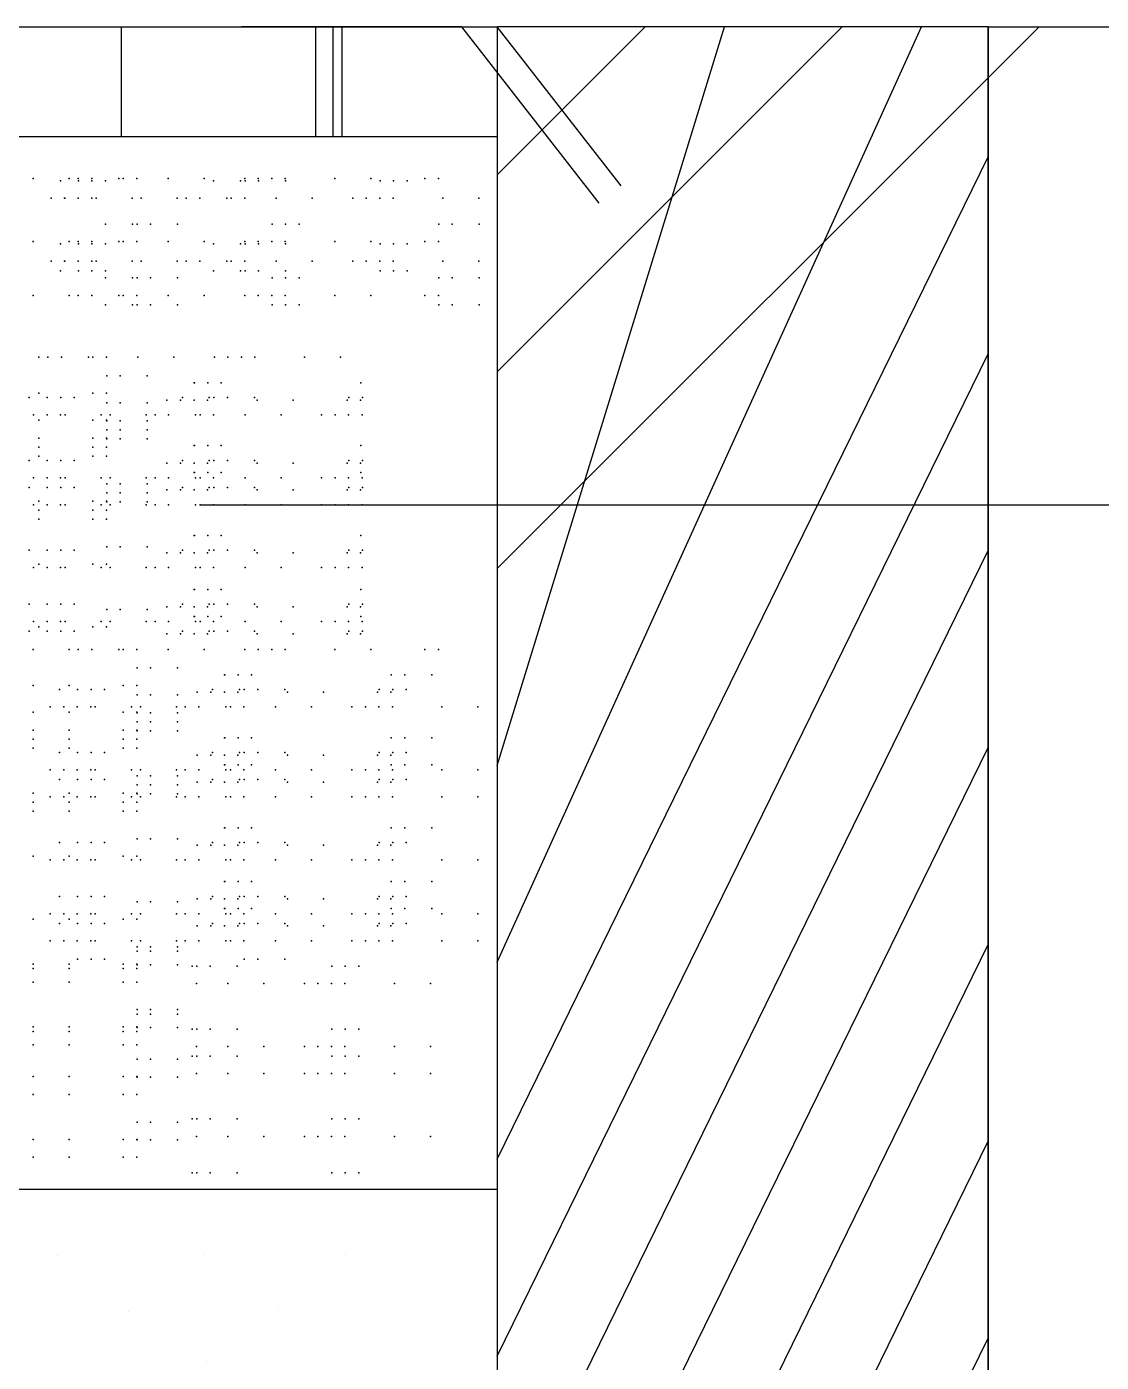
# Model space of a CAD drawing. Header units: metres. Extents: x 25391 to 25818, y 51852 to 52034.
# Drawn here: x 25453.1271 to 25453.3878, y 51884.1018 to 51884.4259 of the extents above; entities that cross this region are included whole.
import ezdxf

# ---------------------------------------------------------------- set-up
doc = ezdxf.new("R2010")
doc.units = ezdxf.units.M
doc.header["$MEASUREMENT"] = 0
doc.layers.add('MCH', color=7, linetype='Continuous')

msp = doc.modelspace()

# ---------------------------------------------------------------- linework, layer by layer
at = {"layer": 'MCH'}
for p, q in [((25452.59256, 51884.42593), (25453.24123, 51884.42593)), ((25453.15002, 51884.42593), (25453.15002, 51884.39932)), ((25453.15002, 51884.42593), (25453.15002, 51884.39932)), ((25453.15002, 51884.42593), (25453.15002, 51884.39932)), ((25453.15002, 51884.42593), (25453.15002, 51884.39932)), ((25453.23261, 51884.42593), (25453.17923, 51884.42593)), ((25453.19718, 51884.42593), (25453.19718, 51884.39932)), ((25453.20142, 51884.42593), (25453.20142, 51884.39932)), ((25453.20353, 51884.42593), (25453.20353, 51884.39932)), ((25453.20353, 51884.42593), (25453.20353, 51884.39932)), ((25453.23261, 51884.42593), (25453.26591, 51884.38314)), ((25453.24117, 51884.42593), (25453.27124, 51884.38729)), ((25453.24123, 51884.42593), (25453.24123, 51883.77748)), ((25453.24123, 51884.38999), (25453.27717, 51884.42593)), ((25453.24123, 51884.34221), (25453.32495, 51884.42593)), ((25453.24123, 51884.29443), (25453.37273, 51884.42593)), ((25453.24123, 51884.24665), (25453.29641, 51884.42593)), ((25453.24123, 51884.19887), (25453.34419, 51884.42593)), ((25453.36038, 51884.42593), (25453.24123, 51884.42593)), ((25453.24123, 51884.42593), (25453.24123, 51883.77748)), ((25453.36038, 51884.42593), (25454.09481, 51884.42593)), ((25453.36038, 51884.42593), (25453.36038, 51883.77748)), ((25453.36038, 51883.77748), (25453.36038, 51884.42593)), ((25453.36038, 51883.77748), (25453.36038, 51884.42593)), ((25452.59256, 51884.39932), (25453.23095, 51884.39932)), ((25452.61877, 51884.39932), (25453.24123, 51884.39932)), ((25453.24123, 51884.15109), (25453.36038, 51884.39434)), ((25453.24123, 51884.10331), (25453.36038, 51884.34656)), ((25453.16916, 51884.30992), (25453.63877, 51884.30992)), ((25453.24123, 51884.05554), (25453.36038, 51884.29879)), ((25453.24123, 51884.00776), (25453.36038, 51884.25101)), ((25453.24123, 51883.95998), (25453.36038, 51884.20323)), ((25453.24123, 51883.9122), (25453.36038, 51884.15545)), ((25453.16995, 51884.12807), (25453.16995, 51884.12807)), ((25453.20452, 51884.1279), (25453.20452, 51884.1279)), ((25453.13458, 51884.12762), (25453.13458, 51884.12762)), ((25453.18822, 51884.1154), (25453.18822, 51884.1154)), ((25453.15172, 51884.11408), (25453.15172, 51884.11408)), ((25453.24123, 51883.86442), (25453.36038, 51884.10767)), ((25453.1708, 51884.10203), (25453.1708, 51884.10203))]:
    msp.add_line(p, q, dxfattribs=at)
at = {"layer": 'MCH', "ltscale": 0.45}
msp.add_line((25452.59256, 51884.14386), (25453.24123, 51884.14386), dxfattribs=at)
at = {"layer": 'MCH'}
for p in [(25453.12868, 51884.3891), (25453.13529, 51884.38853), (25453.13742, 51884.3891), (25453.13959, 51884.3891), (25453.13966, 51884.38853), (25453.13967, 51884.38853), (25453.14288, 51884.3891), (25453.14294, 51884.38853), (25453.14621, 51884.38853), (25453.14943, 51884.3891), (25453.15052, 51884.3891), (25453.15381, 51884.3891), (25453.16144, 51884.3891), (25453.17019, 51884.3891), (25453.17243, 51884.38853), (25453.17898, 51884.38853), (25453.18001, 51884.3891), (25453.18009, 51884.38853), (25453.18328, 51884.3891), (25453.18329, 51884.3891), (25453.18336, 51884.38853), (25453.18657, 51884.3891), (25453.18984, 51884.3891), (25453.18991, 51884.38853), (25453.20186, 51884.3891), (25453.2106, 51884.3891), (25453.21284, 51884.38853), (25453.21285, 51884.38853), (25453.21612, 51884.38853), (25453.21939, 51884.38853), (25453.2237, 51884.3891), (25453.22698, 51884.3891), (25453.13304, 51884.38432), (25453.13631, 51884.38432), (25453.13632, 51884.38432), (25453.1396, 51884.38432), (25453.14287, 51884.38432), (25453.14396, 51884.38432), (25453.15271, 51884.38432), (25453.15489, 51884.38432), (25453.16363, 51884.38432), (25453.1658, 51884.38432), (25453.16909, 51884.38432), (25453.17564, 51884.38432), (25453.17673, 51884.38432), (25453.18001, 51884.38432), (25453.18765, 51884.38432), (25453.1964, 51884.38432), (25453.20621, 51884.38432), (25453.20949, 51884.38432), (25453.2095, 51884.38432), (25453.21278, 51884.38432), (25453.21605, 51884.38432), (25453.22806, 51884.38432), (25453.23681, 51884.38432), (25453.14622, 51884.37804), (25453.15277, 51884.37804), (25453.15388, 51884.37804), (25453.15715, 51884.37804), (25453.1637, 51884.37804), (25453.18664, 51884.37804), (25453.18664, 51884.37804), (25453.18991, 51884.37804), (25453.19318, 51884.37804), (25453.22706, 51884.37804), (25453.23033, 51884.37804), (25453.23688, 51884.37804), (25453.12868, 51884.37383), (25453.13529, 51884.37325), (25453.13742, 51884.37383), (25453.13959, 51884.37383), (25453.13966, 51884.37325), (25453.13967, 51884.37325), (25453.14288, 51884.37383), (25453.14294, 51884.37325), (25453.14621, 51884.37325), (25453.14943, 51884.37383), (25453.15052, 51884.37383), (25453.15381, 51884.37383), (25453.16144, 51884.37383), (25453.17019, 51884.37383), (25453.17243, 51884.37325), (25453.17898, 51884.37325), (25453.18001, 51884.37383), (25453.18009, 51884.37325), (25453.18328, 51884.37383), (25453.18329, 51884.37383), (25453.18336, 51884.37325), (25453.18657, 51884.37383), (25453.18984, 51884.37383), (25453.18991, 51884.37325), (25453.20186, 51884.37383), (25453.2106, 51884.37383), (25453.21284, 51884.37325), (25453.21285, 51884.37325), (25453.21612, 51884.37325), (25453.21939, 51884.37325), (25453.2237, 51884.37383), (25453.22698, 51884.37383), (25453.13304, 51884.36904), (25453.13631, 51884.36904), (25453.13632, 51884.36904), (25453.1396, 51884.36904), (25453.14287, 51884.36904), (25453.14396, 51884.36904), (25453.15271, 51884.36904), (25453.15489, 51884.36904), (25453.16363, 51884.36904), (25453.1658, 51884.36904), (25453.16909, 51884.36904), (25453.17564, 51884.36904), (25453.17673, 51884.36904), (25453.18001, 51884.36904), (25453.18765, 51884.36904), (25453.1964, 51884.36904), (25453.20621, 51884.36904), (25453.20949, 51884.36904), (25453.2095, 51884.36904), (25453.21278, 51884.36904), (25453.21605, 51884.36904), (25453.22806, 51884.36904), (25453.23681, 51884.36904), (25453.13529, 51884.36671), (25453.13966, 51884.36671), (25453.13967, 51884.36671), (25453.14294, 51884.36671), (25453.14621, 51884.36671), (25453.14622, 51884.36495), (25453.15277, 51884.36495), (25453.15388, 51884.36495), (25453.15715, 51884.36495), (25453.1637, 51884.36495), (25453.17243, 51884.36671), (25453.17898, 51884.36671), (25453.18009, 51884.36671), (25453.18336, 51884.36671), (25453.18664, 51884.36495), (25453.18664, 51884.36495), (25453.18991, 51884.36671), (25453.18991, 51884.36495), (25453.19318, 51884.36495), (25453.21284, 51884.36671), (25453.21285, 51884.36671), (25453.21612, 51884.36671), (25453.21939, 51884.36671), (25453.22706, 51884.36495), (25453.23033, 51884.36495), (25453.23688, 51884.36495), (25453.12868, 51884.36073), (25453.13742, 51884.36073), (25453.13959, 51884.36073), (25453.14288, 51884.36073), (25453.14622, 51884.3584), (25453.14943, 51884.36073), (25453.15052, 51884.36073), (25453.15277, 51884.3584), (25453.15381, 51884.36073), (25453.15388, 51884.3584), (25453.15715, 51884.3584), (25453.16144, 51884.36073), (25453.1637, 51884.3584), (25453.17019, 51884.36073), (25453.18001, 51884.36073), (25453.18328, 51884.36073), (25453.18329, 51884.36073), (25453.18657, 51884.36073), (25453.18664, 51884.3584), (25453.18664, 51884.3584), (25453.18984, 51884.36073), (25453.18991, 51884.3584), (25453.19318, 51884.3584), (25453.20186, 51884.36073), (25453.2106, 51884.36073), (25453.2237, 51884.36073), (25453.22698, 51884.36073), (25453.22706, 51884.3584), (25453.23033, 51884.3584), (25453.23688, 51884.3584), (25453.13007, 51884.34571), (25453.13224, 51884.34571), (25453.13553, 51884.34571), (25453.14207, 51884.34571), (25453.14316, 51884.34571), (25453.14645, 51884.34571), (25453.15409, 51884.34571), (25453.16283, 51884.34571), (25453.17265, 51884.34571), (25453.17593, 51884.34571), (25453.17594, 51884.34571), (25453.17922, 51884.34571), (25453.18249, 51884.34571), (25453.1945, 51884.34571), (25453.20325, 51884.34571), (25453.14652, 51884.34119), (25453.14979, 51884.34119), (25453.15635, 51884.34119), (25453.16777, 51884.33954), (25453.16778, 51884.33954), (25453.17105, 51884.33954), (25453.17432, 51884.33954), (25453.20819, 51884.33954), (25453.12772, 51884.33595), (25453.13007, 51884.33698), (25453.1321, 51884.33595), (25453.13211, 51884.33595), (25453.13538, 51884.33595), (25453.13865, 51884.33595), (25453.14316, 51884.33698), (25453.14645, 51884.33698), (25453.16114, 51884.33533), (25453.16442, 51884.33533), (25453.16443, 51884.33533), (25453.16487, 51884.33595), (25453.16771, 51884.33533), (25453.17098, 51884.33533), (25453.17141, 51884.33595), (25453.17252, 51884.33595), (25453.17579, 51884.33595), (25453.18235, 51884.33595), (25453.18299, 51884.33533), (25453.19174, 51884.33533), (25453.20483, 51884.33533), (25453.20528, 51884.33595), (25453.20529, 51884.33595), (25453.20812, 51884.33533), (25453.20856, 51884.33595), (25453.14652, 51884.33465), (25453.14979, 51884.33465), (25453.15635, 51884.33465), (25453.12875, 51884.33174), (25453.12876, 51884.33174), (25453.13007, 51884.33044), (25453.13204, 51884.33174), (25453.13531, 51884.33174), (25453.1364, 51884.33174), (25453.14316, 51884.33044), (25453.14514, 51884.33174), (25453.14645, 51884.33044), (25453.14652, 51884.33029), (25453.14732, 51884.33174), (25453.14979, 51884.33029), (25453.15607, 51884.33174), (25453.15635, 51884.33029), (25453.15824, 51884.33174), (25453.16153, 51884.33174), (25453.16807, 51884.33174), (25453.16916, 51884.33174), (25453.17245, 51884.33174), (25453.18009, 51884.33174), (25453.18883, 51884.33174), (25453.19865, 51884.33174), (25453.20193, 51884.33174), (25453.20194, 51884.33174), (25453.20522, 51884.33174), (25453.20849, 51884.33174), (25453.13007, 51884.32607), (25453.14316, 51884.32607), (25453.14645, 51884.32607), (25453.14652, 51884.32811), (25453.14652, 51884.32593), (25453.14979, 51884.32811), (25453.14979, 51884.32593), (25453.15635, 51884.32811), (25453.15635, 51884.32593), (25453.13007, 51884.32389), (25453.14316, 51884.32389), (25453.14645, 51884.32389), (25453.16777, 51884.32427), (25453.16778, 51884.32427), (25453.17105, 51884.32427), (25453.17432, 51884.32427), (25453.20819, 51884.32427), (25453.12772, 51884.32068), (25453.13007, 51884.32171), (25453.1321, 51884.32068), (25453.13211, 51884.32068), (25453.13538, 51884.32068), (25453.13865, 51884.32068), (25453.14316, 51884.32171), (25453.14645, 51884.32171), (25453.16114, 51884.32005), (25453.16442, 51884.32005), (25453.16443, 51884.32005), (25453.16487, 51884.32068), (25453.16771, 51884.32005), (25453.17098, 51884.32005), (25453.17141, 51884.32068), (25453.17252, 51884.32068), (25453.17579, 51884.32068), (25453.18235, 51884.32068), (25453.18299, 51884.32005), (25453.19174, 51884.32005), (25453.20483, 51884.32005), (25453.20528, 51884.32068), (25453.20529, 51884.32068), (25453.20812, 51884.32005), (25453.20856, 51884.32068), (25453.12875, 51884.31647), (25453.12876, 51884.31647), (25453.13204, 51884.31647), (25453.13531, 51884.31647), (25453.1364, 51884.31647), (25453.14514, 51884.31647), (25453.14732, 51884.31647), (25453.15607, 51884.31647), (25453.15824, 51884.31647), (25453.16153, 51884.31647), (25453.16777, 51884.31772), (25453.16778, 51884.31772), (25453.16807, 51884.31647), (25453.16916, 51884.31647), (25453.17105, 51884.31772), (25453.17245, 51884.31647), (25453.17432, 51884.31772), (25453.18009, 51884.31647), (25453.18883, 51884.31647), (25453.19865, 51884.31647), (25453.20193, 51884.31647), (25453.20194, 51884.31647), (25453.20522, 51884.31647), (25453.20819, 51884.31772), (25453.20849, 51884.31647), (25453.12772, 51884.31413), (25453.1321, 51884.31413), (25453.13211, 51884.31413), (25453.13538, 51884.31413), (25453.13865, 51884.31413), (25453.14652, 51884.31501), (25453.14652, 51884.31283), (25453.14979, 51884.31501), (25453.14979, 51884.31283), (25453.15635, 51884.31501), (25453.15635, 51884.31283), (25453.16114, 51884.31351), (25453.16442, 51884.31351), (25453.16443, 51884.31351), (25453.16487, 51884.31413), (25453.16771, 51884.31351), (25453.17098, 51884.31351), (25453.17141, 51884.31413), (25453.17252, 51884.31413), (25453.17579, 51884.31413), (25453.18235, 51884.31413), (25453.18299, 51884.31351), (25453.19174, 51884.31351), (25453.20483, 51884.31351), (25453.20528, 51884.31413), (25453.20529, 51884.31413), (25453.20812, 51884.31351), (25453.20856, 51884.31413), (25453.12875, 51884.30992), (25453.12876, 51884.30992), (25453.13007, 51884.3108), (25453.13204, 51884.30992), (25453.13531, 51884.30992), (25453.1364, 51884.30992), (25453.14316, 51884.3108), (25453.14514, 51884.30992), (25453.14645, 51884.3108), (25453.14652, 51884.31065), (25453.14732, 51884.30992), (25453.14979, 51884.31065), (25453.15607, 51884.30992), (25453.15635, 51884.31065), (25453.15824, 51884.30992), (25453.16153, 51884.30992), (25453.16807, 51884.30992), (25453.16916, 51884.30992), (25453.17245, 51884.30992), (25453.18009, 51884.30992), (25453.18883, 51884.30992), (25453.19865, 51884.30992), (25453.20193, 51884.30992), (25453.20194, 51884.30992), (25453.20522, 51884.30992), (25453.20849, 51884.30992), (25453.13007, 51884.30862), (25453.13007, 51884.30644), (25453.14316, 51884.30862), (25453.14316, 51884.30644), (25453.14645, 51884.30862), (25453.14645, 51884.30644), (25453.14652, 51884.29974), (25453.14979, 51884.29974), (25453.15635, 51884.29974), (25453.16777, 51884.30244), (25453.16778, 51884.30244), (25453.17105, 51884.30244), (25453.17432, 51884.30244), (25453.20819, 51884.30244), (25453.12772, 51884.29886), (25453.1321, 51884.29886), (25453.13211, 51884.29886), (25453.13538, 51884.29886), (25453.13865, 51884.29886), (25453.16114, 51884.29823), (25453.16442, 51884.29823), (25453.16443, 51884.29823), (25453.16487, 51884.29886), (25453.16771, 51884.29823), (25453.17098, 51884.29823), (25453.17141, 51884.29886), (25453.17252, 51884.29886), (25453.17579, 51884.29886), (25453.18235, 51884.29886), (25453.18299, 51884.29823), (25453.19174, 51884.29823), (25453.20483, 51884.29823), (25453.20528, 51884.29886), (25453.20529, 51884.29886), (25453.20812, 51884.29823), (25453.20856, 51884.29886), (25453.12875, 51884.29465), (25453.12876, 51884.29465), (25453.13007, 51884.29553), (25453.13204, 51884.29465), (25453.13531, 51884.29465), (25453.1364, 51884.29465), (25453.14316, 51884.29553), (25453.14514, 51884.29465), (25453.14645, 51884.29553), (25453.14732, 51884.29465), (25453.15607, 51884.29465), (25453.15824, 51884.29465), (25453.16153, 51884.29465), (25453.16807, 51884.29465), (25453.16916, 51884.29465), (25453.17245, 51884.29465), (25453.18009, 51884.29465), (25453.18883, 51884.29465), (25453.19865, 51884.29465), (25453.20193, 51884.29465), (25453.20194, 51884.29465), (25453.20522, 51884.29465), (25453.20849, 51884.29465), (25453.16777, 51884.28935), (25453.16778, 51884.28935), (25453.17105, 51884.28935), (25453.17432, 51884.28935), (25453.20819, 51884.28935), (25453.12772, 51884.28576), (25453.1321, 51884.28576), (25453.13211, 51884.28576), (25453.13538, 51884.28576), (25453.13865, 51884.28576), (25453.14652, 51884.28446), (25453.14979, 51884.28446), (25453.15635, 51884.28446), (25453.16114, 51884.28514), (25453.16442, 51884.28514), (25453.16443, 51884.28514), (25453.16487, 51884.28576), (25453.16771, 51884.28514), (25453.17098, 51884.28514), (25453.17141, 51884.28576), (25453.17252, 51884.28576), (25453.17579, 51884.28576), (25453.18235, 51884.28576), (25453.18299, 51884.28514), (25453.19174, 51884.28514), (25453.20483, 51884.28514), (25453.20528, 51884.28576), (25453.20529, 51884.28576), (25453.20812, 51884.28514), (25453.20856, 51884.28576), (25453.12875, 51884.28155), (25453.12876, 51884.28155), (25453.13007, 51884.28025), (25453.13204, 51884.28155), (25453.13531, 51884.28155), (25453.1364, 51884.28155), (25453.14316, 51884.28025), (25453.14514, 51884.28155), (25453.14645, 51884.28025), (25453.14732, 51884.28155), (25453.15607, 51884.28155), (25453.15824, 51884.28155), (25453.16153, 51884.28155), (25453.16777, 51884.28281), (25453.16778, 51884.28281), (25453.16807, 51884.28155), (25453.16916, 51884.28155), (25453.17105, 51884.28281), (25453.17245, 51884.28155), (25453.17432, 51884.28281), (25453.18009, 51884.28155), (25453.18883, 51884.28155), (25453.19865, 51884.28155), (25453.20193, 51884.28155), (25453.20194, 51884.28155), (25453.20522, 51884.28155), (25453.20819, 51884.28281), (25453.20849, 51884.28155), (25453.12772, 51884.27922), (25453.1321, 51884.27922), (25453.13211, 51884.27922), (25453.13538, 51884.27922), (25453.13865, 51884.27922), (25453.16114, 51884.2786), (25453.16442, 51884.2786), (25453.16443, 51884.2786), (25453.16487, 51884.27922), (25453.16771, 51884.2786), (25453.17098, 51884.2786), (25453.17141, 51884.27922), (25453.17252, 51884.27922), (25453.17579, 51884.27922), (25453.18235, 51884.27922), (25453.18299, 51884.2786), (25453.19174, 51884.2786), (25453.20483, 51884.2786), (25453.20528, 51884.27922), (25453.20529, 51884.27922), (25453.20812, 51884.2786), (25453.20856, 51884.27922), (25453.12868, 51884.27482), (25453.13742, 51884.27482), (25453.13959, 51884.27482), (25453.14288, 51884.27482), (25453.14943, 51884.27482), (25453.15052, 51884.27482), (25453.15381, 51884.27482), (25453.16144, 51884.27482), (25453.17019, 51884.27482), (25453.18001, 51884.27482), (25453.18328, 51884.27482), (25453.18329, 51884.27482), (25453.18657, 51884.27482), (25453.18984, 51884.27482), (25453.20186, 51884.27482), (25453.2106, 51884.27482), (25453.2237, 51884.27482), (25453.22698, 51884.27482), (25453.15388, 51884.2703), (25453.15715, 51884.2703), (25453.1637, 51884.2703), (25453.17513, 51884.26865), (25453.17514, 51884.26865), (25453.1784, 51884.26865), (25453.18167, 51884.26865), (25453.21555, 51884.26865), (25453.21882, 51884.26865), (25453.22537, 51884.26865), (25453.12868, 51884.26609), (25453.13508, 51884.26506), (25453.13742, 51884.26609), (25453.13946, 51884.26506), (25453.13947, 51884.26506), (25453.14274, 51884.26506), (25453.14601, 51884.26506), (25453.15052, 51884.26609), (25453.15381, 51884.26609), (25453.1685, 51884.26444), (25453.17177, 51884.26444), (25453.17178, 51884.26444), (25453.17222, 51884.26506), (25453.17506, 51884.26444), (25453.17833, 51884.26444), (25453.17877, 51884.26506), (25453.17988, 51884.26506), (25453.18315, 51884.26506), (25453.18971, 51884.26506), (25453.19035, 51884.26444), (25453.19909, 51884.26444), (25453.21219, 51884.26444), (25453.21264, 51884.26506), (25453.21264, 51884.26506), (25453.21547, 51884.26444), (25453.21591, 51884.26506), (25453.21918, 51884.26506), (25453.13283, 51884.26085), (25453.13611, 51884.26085), (25453.13612, 51884.26085), (25453.13939, 51884.26085), (25453.14266, 51884.26085), (25453.14375, 51884.26085), (25453.1525, 51884.26085), (25453.15388, 51884.26376), (25453.15468, 51884.26085), (25453.15715, 51884.26376), (25453.16342, 51884.26085), (25453.1637, 51884.26376), (25453.16559, 51884.26085), (25453.16888, 51884.26085), (25453.17543, 51884.26085), (25453.17652, 51884.26085), (25453.17981, 51884.26085), (25453.18744, 51884.26085), (25453.19619, 51884.26085), (25453.20601, 51884.26085), (25453.20928, 51884.26085), (25453.20929, 51884.26085), (25453.21257, 51884.26085), (25453.21584, 51884.26085), (25453.22786, 51884.26085), (25453.2366, 51884.26085), (25453.12868, 51884.25955), (25453.13742, 51884.25955), (25453.15052, 51884.25955), (25453.15381, 51884.25955), (25453.15388, 51884.2594), (25453.15715, 51884.2594), (25453.1637, 51884.2594), (25453.12868, 51884.25518), (25453.13742, 51884.25518), (25453.15052, 51884.25518), (25453.15381, 51884.25518), (25453.15388, 51884.25722), (25453.15388, 51884.25504), (25453.15715, 51884.25722), (25453.15715, 51884.25504), (25453.1637, 51884.25722), (25453.1637, 51884.25504), (25453.12868, 51884.253), (25453.13742, 51884.253), (25453.15052, 51884.253), (25453.15381, 51884.253), (25453.17513, 51884.25338), (25453.17514, 51884.25338), (25453.1784, 51884.25338), (25453.18167, 51884.25338), (25453.21555, 51884.25338), (25453.21882, 51884.25338), (25453.22537, 51884.25338), (25453.12868, 51884.25082), (25453.13508, 51884.24979), (25453.13742, 51884.25082), (25453.13946, 51884.24979), (25453.13947, 51884.24979), (25453.14274, 51884.24979), (25453.14601, 51884.24979), (25453.15052, 51884.25082), (25453.15381, 51884.25082), (25453.1685, 51884.24916), (25453.17177, 51884.24916), (25453.17178, 51884.24916), (25453.17222, 51884.24979), (25453.17506, 51884.24916), (25453.17833, 51884.24916), (25453.17877, 51884.24979), (25453.17988, 51884.24979), (25453.18315, 51884.24979), (25453.18971, 51884.24979), (25453.19035, 51884.24916), (25453.19909, 51884.24916), (25453.21219, 51884.24916), (25453.21264, 51884.24979), (25453.21264, 51884.24979), (25453.21547, 51884.24916), (25453.21591, 51884.24979), (25453.21918, 51884.24979), (25453.13283, 51884.24558), (25453.13611, 51884.24558), (25453.13612, 51884.24558), (25453.13939, 51884.24558), (25453.14266, 51884.24558), (25453.14375, 51884.24558), (25453.1525, 51884.24558), (25453.15468, 51884.24558), (25453.16342, 51884.24558), (25453.16559, 51884.24558), (25453.16888, 51884.24558), (25453.17513, 51884.24683), (25453.17514, 51884.24683), (25453.17543, 51884.24558), (25453.17652, 51884.24558), (25453.1784, 51884.24683), (25453.17981, 51884.24558), (25453.18167, 51884.24683), (25453.18744, 51884.24558), (25453.19619, 51884.24558), (25453.20601, 51884.24558), (25453.20928, 51884.24558), (25453.20929, 51884.24558), (25453.21257, 51884.24558), (25453.21555, 51884.24683), (25453.21584, 51884.24558), (25453.21882, 51884.24683), (25453.22537, 51884.24683), (25453.22786, 51884.24558), (25453.2366, 51884.24558), (25453.13508, 51884.24324), (25453.13946, 51884.24324), (25453.13947, 51884.24324), (25453.14274, 51884.24324), (25453.14601, 51884.24324), (25453.15388, 51884.24412), (25453.15388, 51884.24194), (25453.15715, 51884.24412), (25453.15715, 51884.24194), (25453.1637, 51884.24412), (25453.1637, 51884.24194), (25453.1685, 51884.24262), (25453.17177, 51884.24262), (25453.17178, 51884.24262), (25453.17222, 51884.24324), (25453.17506, 51884.24262), (25453.17833, 51884.24262), (25453.17877, 51884.24324), (25453.17988, 51884.24324), (25453.18315, 51884.24324), (25453.18971, 51884.24324), (25453.19035, 51884.24262), (25453.19909, 51884.24262), (25453.21219, 51884.24262), (25453.21264, 51884.24324), (25453.21264, 51884.24324), (25453.21547, 51884.24262), (25453.21591, 51884.24324), (25453.21918, 51884.24324), (25453.12868, 51884.23991), (25453.13283, 51884.23903), (25453.13611, 51884.23903), (25453.13612, 51884.23903), (25453.13742, 51884.23991), (25453.13939, 51884.23903), (25453.14266, 51884.23903), (25453.14375, 51884.23903), (25453.15052, 51884.23991), (25453.1525, 51884.23903), (25453.15381, 51884.23991), (25453.15388, 51884.23976), (25453.15468, 51884.23903), (25453.15715, 51884.23976), (25453.16342, 51884.23903), (25453.1637, 51884.23976), (25453.16559, 51884.23903), (25453.16888, 51884.23903), (25453.17543, 51884.23903), (25453.17652, 51884.23903), (25453.17981, 51884.23903), (25453.18744, 51884.23903), (25453.19619, 51884.23903), (25453.20601, 51884.23903), (25453.20928, 51884.23903), (25453.20929, 51884.23903), (25453.21257, 51884.23903), (25453.21584, 51884.23903), (25453.22786, 51884.23903), (25453.2366, 51884.23903), (25453.12868, 51884.23773), (25453.12868, 51884.23555), (25453.13742, 51884.23773), (25453.13742, 51884.23555), (25453.15052, 51884.23773), (25453.15052, 51884.23555), (25453.15381, 51884.23773), (25453.15381, 51884.23555), (25453.17513, 51884.23155), (25453.17514, 51884.23155), (25453.1784, 51884.23155), (25453.18167, 51884.23155), (25453.21555, 51884.23155), (25453.21882, 51884.23155), (25453.22537, 51884.23155), (25453.15388, 51884.22885), (25453.15715, 51884.22885), (25453.1637, 51884.22885), (25453.13508, 51884.22797), (25453.13946, 51884.22797), (25453.13947, 51884.22797), (25453.14274, 51884.22797), (25453.14601, 51884.22797), (25453.1685, 51884.22734), (25453.17177, 51884.22734), (25453.17178, 51884.22734), (25453.17222, 51884.22797), (25453.17506, 51884.22734), (25453.17833, 51884.22734), (25453.17877, 51884.22797), (25453.17988, 51884.22797), (25453.18315, 51884.22797), (25453.18971, 51884.22797), (25453.19035, 51884.22734), (25453.19909, 51884.22734), (25453.21219, 51884.22734), (25453.21264, 51884.22797), (25453.21264, 51884.22797), (25453.21547, 51884.22734), (25453.21591, 51884.22797), (25453.21918, 51884.22797), (25453.12868, 51884.22464), (25453.13283, 51884.22375), (25453.13611, 51884.22375), (25453.13612, 51884.22375), (25453.13742, 51884.22464), (25453.13939, 51884.22375), (25453.14266, 51884.22375), (25453.14375, 51884.22375), (25453.15052, 51884.22464), (25453.1525, 51884.22375), (25453.15381, 51884.22464), (25453.15468, 51884.22375), (25453.16342, 51884.22375), (25453.16559, 51884.22375), (25453.16888, 51884.22375), (25453.17543, 51884.22375), (25453.17652, 51884.22375), (25453.17981, 51884.22375), (25453.18744, 51884.22375), (25453.19619, 51884.22375), (25453.20601, 51884.22375), (25453.20928, 51884.22375), (25453.20929, 51884.22375), (25453.21257, 51884.22375), (25453.21584, 51884.22375), (25453.22786, 51884.22375), (25453.2366, 51884.22375), (25453.17513, 51884.21846), (25453.17514, 51884.21846), (25453.1784, 51884.21846), (25453.18167, 51884.21846), (25453.21555, 51884.21846), (25453.21882, 51884.21846), (25453.22537, 51884.21846), (25453.13508, 51884.21487), (25453.13946, 51884.21487), (25453.13947, 51884.21487), (25453.14274, 51884.21487), (25453.14601, 51884.21487), (25453.15388, 51884.21357), (25453.15715, 51884.21357), (25453.1637, 51884.21357), (25453.1685, 51884.21425), (25453.17177, 51884.21425), (25453.17178, 51884.21425), (25453.17222, 51884.21487), (25453.17506, 51884.21425), (25453.17833, 51884.21425), (25453.17877, 51884.21487), (25453.17988, 51884.21487), (25453.18315, 51884.21487), (25453.18971, 51884.21487), (25453.19035, 51884.21425), (25453.19909, 51884.21425), (25453.21219, 51884.21425), (25453.21264, 51884.21487), (25453.21264, 51884.21487), (25453.21547, 51884.21425), (25453.21591, 51884.21487), (25453.21918, 51884.21487), (25453.12868, 51884.20936), (25453.13283, 51884.21066), (25453.13611, 51884.21066), (25453.13612, 51884.21066), (25453.13742, 51884.20936), (25453.13939, 51884.21066), (25453.14266, 51884.21066), (25453.14375, 51884.21066), (25453.15052, 51884.20936), (25453.1525, 51884.21066), (25453.15381, 51884.20936), (25453.15468, 51884.21066), (25453.16342, 51884.21066), (25453.16559, 51884.21066), (25453.16888, 51884.21066), (25453.17513, 51884.21192), (25453.17514, 51884.21192), (25453.17543, 51884.21066), (25453.17652, 51884.21066), (25453.1784, 51884.21192), (25453.17981, 51884.21066), (25453.18167, 51884.21192), (25453.18744, 51884.21066), (25453.19619, 51884.21066), (25453.20601, 51884.21066), (25453.20928, 51884.21066), (25453.20929, 51884.21066), (25453.21257, 51884.21066), (25453.21555, 51884.21192), (25453.21584, 51884.21066), (25453.21882, 51884.21192), (25453.22537, 51884.21192), (25453.22786, 51884.21066), (25453.2366, 51884.21066), (25453.13508, 51884.20833), (25453.13946, 51884.20833), (25453.13947, 51884.20833), (25453.14274, 51884.20833), (25453.14601, 51884.20833), (25453.1685, 51884.20771), (25453.17177, 51884.20771), (25453.17178, 51884.20771), (25453.17222, 51884.20833), (25453.17506, 51884.20771), (25453.17833, 51884.20771), (25453.17877, 51884.20833), (25453.17988, 51884.20833), (25453.18315, 51884.20833), (25453.18971, 51884.20833), (25453.19035, 51884.20771), (25453.19909, 51884.20771), (25453.21219, 51884.20771), (25453.21264, 51884.20833), (25453.21264, 51884.20833), (25453.21547, 51884.20771), (25453.21591, 51884.20833), (25453.21918, 51884.20833), (25453.13283, 51884.20412), (25453.13611, 51884.20412), (25453.13612, 51884.20412), (25453.13939, 51884.20412), (25453.14266, 51884.20412), (25453.14375, 51884.20412), (25453.1525, 51884.20412), (25453.15388, 51884.20267), (25453.15468, 51884.20412), (25453.15715, 51884.20267), (25453.16342, 51884.20412), (25453.1637, 51884.20267), (25453.16559, 51884.20412), (25453.16888, 51884.20412), (25453.17543, 51884.20412), (25453.17652, 51884.20412), (25453.17981, 51884.20412), (25453.18744, 51884.20412), (25453.19619, 51884.20412), (25453.20601, 51884.20412), (25453.20928, 51884.20412), (25453.20929, 51884.20412), (25453.21257, 51884.20412), (25453.21584, 51884.20412), (25453.22786, 51884.20412), (25453.2366, 51884.20412), (25453.13946, 51884.1996), (25453.13947, 51884.1996), (25453.14274, 51884.1996), (25453.14601, 51884.1996), (25453.15388, 51884.20158), (25453.15715, 51884.20158), (25453.1637, 51884.20158), (25453.17988, 51884.1996), (25453.18315, 51884.1996), (25453.18971, 51884.1996), (25453.12868, 51884.19845), (25453.12868, 51884.19737), (25453.13742, 51884.19845), (25453.13742, 51884.19737), (25453.15052, 51884.19845), (25453.15052, 51884.19737), (25453.15381, 51884.19845), (25453.15381, 51884.19737), (25453.15388, 51884.1983), (25453.15715, 51884.1983), (25453.1637, 51884.1983), (25453.16726, 51884.19794), (25453.16837, 51884.19794), (25453.17164, 51884.19794), (25453.1782, 51884.19794), (25453.20113, 51884.19794), (25453.20114, 51884.19794), (25453.2044, 51884.19794), (25453.20767, 51884.19794), (25453.12868, 51884.19409), (25453.13742, 51884.19409), (25453.15052, 51884.19409), (25453.15381, 51884.19409), (25453.1683, 51884.19373), (25453.17593, 51884.19373), (25453.18468, 51884.19373), (25453.1945, 51884.19373), (25453.19778, 51884.19373), (25453.19778, 51884.19373), (25453.20106, 51884.19373), (25453.20433, 51884.19373), (25453.21635, 51884.19373), (25453.22509, 51884.19373), (25453.15388, 51884.18739), (25453.15388, 51884.1863), (25453.15715, 51884.18739), (25453.15715, 51884.1863), (25453.1637, 51884.18739), (25453.1637, 51884.1863), (25453.12868, 51884.18318), (25453.13742, 51884.18318), (25453.15052, 51884.18318), (25453.15381, 51884.18318), (25453.15388, 51884.18303), (25453.15715, 51884.18303), (25453.1637, 51884.18303), (25453.12868, 51884.18209), (25453.13742, 51884.18209), (25453.15052, 51884.18209), (25453.15381, 51884.18209), (25453.16726, 51884.18267), (25453.16837, 51884.18267), (25453.17164, 51884.18267), (25453.1782, 51884.18267), (25453.20113, 51884.18267), (25453.20114, 51884.18267), (25453.2044, 51884.18267), (25453.20767, 51884.18267), (25453.12868, 51884.17882), (25453.13742, 51884.17882), (25453.15052, 51884.17882), (25453.15381, 51884.17882), (25453.1683, 51884.17846), (25453.17593, 51884.17846), (25453.18468, 51884.17846), (25453.1945, 51884.17846), (25453.19778, 51884.17846), (25453.19778, 51884.17846), (25453.20106, 51884.17846), (25453.20433, 51884.17846), (25453.21635, 51884.17846), (25453.22509, 51884.17846), (25453.15388, 51884.1754), (25453.15715, 51884.1754), (25453.1637, 51884.1754), (25453.16726, 51884.17612), (25453.16837, 51884.17612), (25453.17164, 51884.17612), (25453.1782, 51884.17612), (25453.20113, 51884.17612), (25453.20114, 51884.17612), (25453.2044, 51884.17612), (25453.20767, 51884.17612), (25453.12868, 51884.17118), (25453.13742, 51884.17118), (25453.15052, 51884.17118), (25453.15381, 51884.17118), (25453.15388, 51884.17103), (25453.15715, 51884.17103), (25453.1637, 51884.17103), (25453.1683, 51884.17191), (25453.17593, 51884.17191), (25453.18468, 51884.17191), (25453.1945, 51884.17191), (25453.19778, 51884.17191), (25453.19778, 51884.17191), (25453.20106, 51884.17191), (25453.20433, 51884.17191), (25453.21635, 51884.17191), (25453.22509, 51884.17191), (25453.12868, 51884.16682), (25453.13742, 51884.16682), (25453.15052, 51884.16682), (25453.15381, 51884.16682), (25453.16726, 51884.16085), (25453.16837, 51884.16085), (25453.17164, 51884.16085), (25453.1782, 51884.16085), (25453.20113, 51884.16085), (25453.20114, 51884.16085), (25453.2044, 51884.16085), (25453.20767, 51884.16085), (25453.15388, 51884.16012), (25453.15715, 51884.16012), (25453.1637, 51884.16012), (25453.12868, 51884.15591), (25453.13742, 51884.15591), (25453.15052, 51884.15591), (25453.15381, 51884.15591), (25453.15388, 51884.15576), (25453.15715, 51884.15576), (25453.1637, 51884.15576), (25453.1683, 51884.15664), (25453.17593, 51884.15664), (25453.18468, 51884.15664), (25453.1945, 51884.15664), (25453.19778, 51884.15664), (25453.19778, 51884.15664), (25453.20106, 51884.15664), (25453.20433, 51884.15664), (25453.21635, 51884.15664), (25453.22509, 51884.15664), (25453.12868, 51884.15155), (25453.13742, 51884.15155), (25453.15052, 51884.15155), (25453.15381, 51884.15155), (25453.16726, 51884.14776), (25453.16837, 51884.14776), (25453.17164, 51884.14776), (25453.1782, 51884.14776), (25453.20113, 51884.14776), (25453.20114, 51884.14776), (25453.2044, 51884.14776), (25453.20767, 51884.14776)]:
    msp.add_point(p, dxfattribs=at)

doc.saveas('drawing.dxf')
